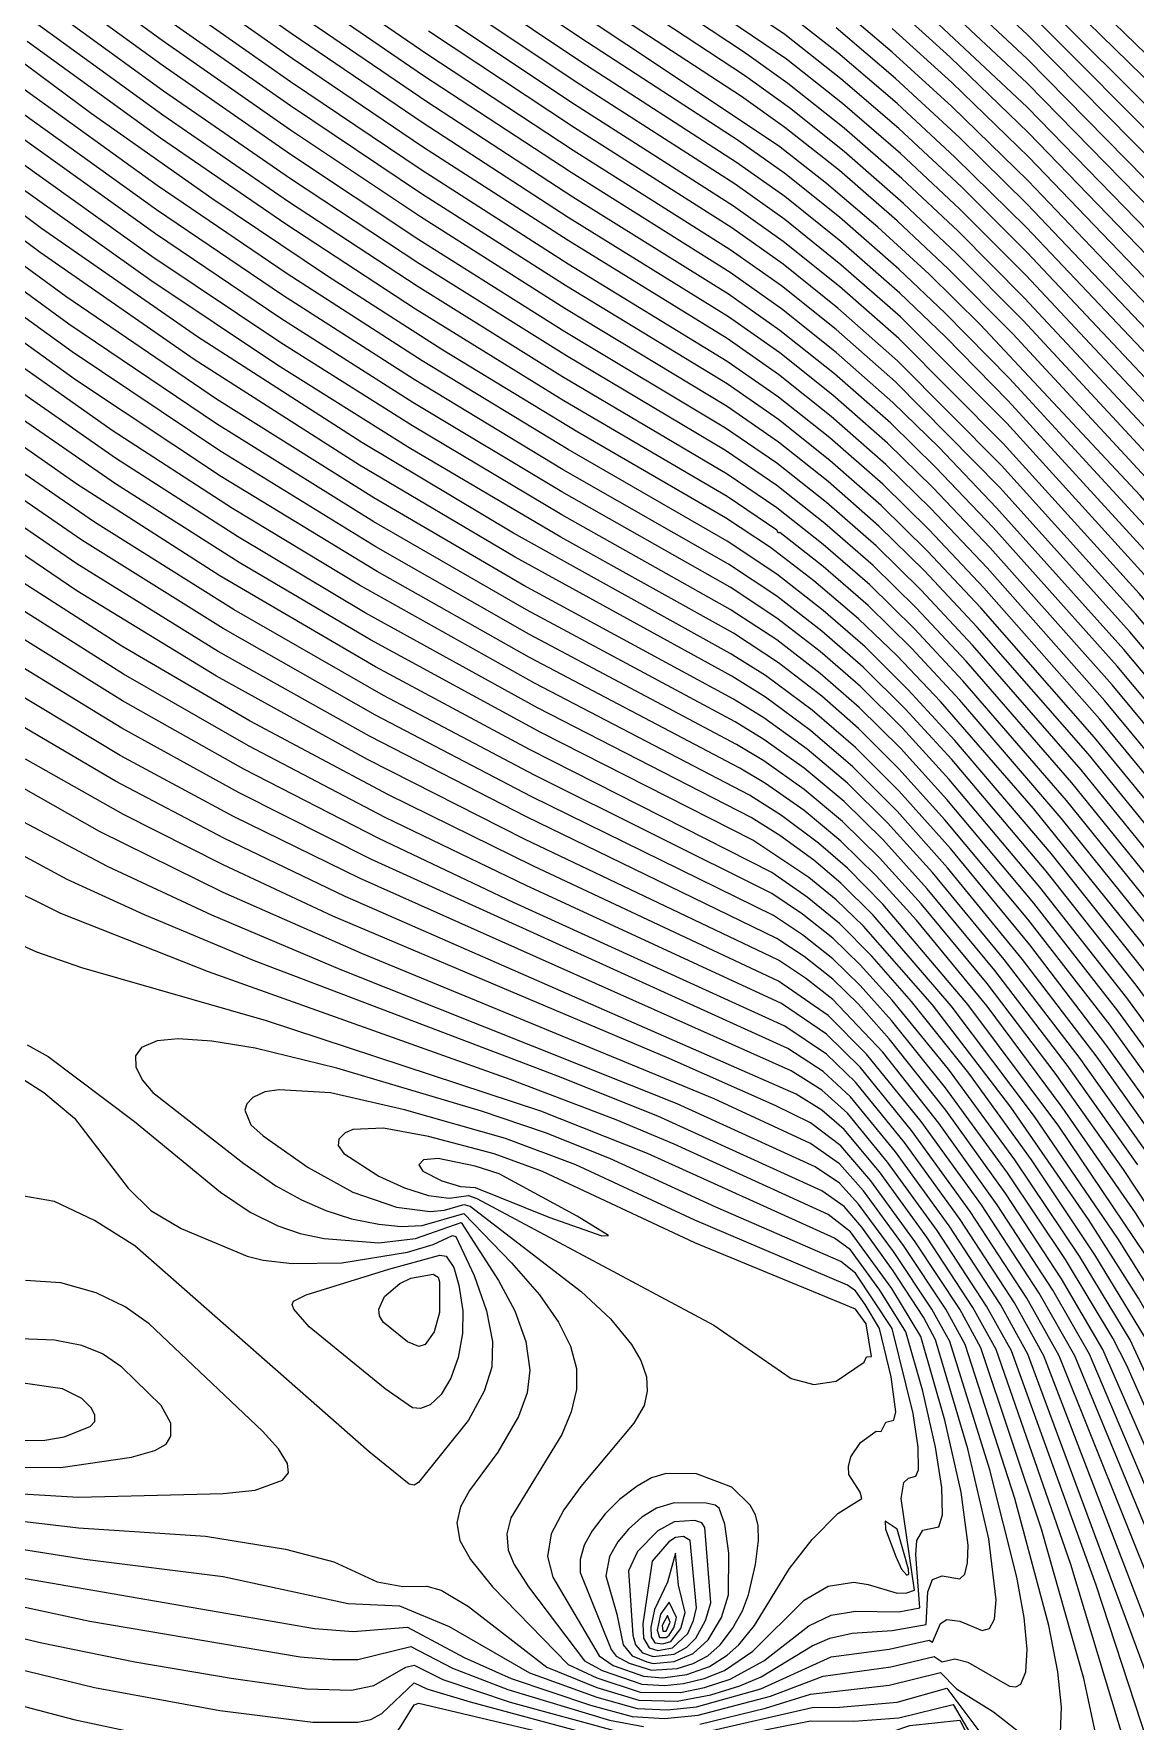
# Model space of a CAD drawing. Header units: inches. Extents: x 2608994 to 2618701, y 1261813 to 1271655.
# Drawn here: x 2616107 to 2616931, y 1265550 to 1266812 of the extents above; entities that cross this region are included whole.
import ezdxf

# ---------------------------------------------------------------- set-up
doc = ezdxf.new("R2010")
doc.units = ezdxf.units.IN
doc.header["$MEASUREMENT"] = 0

msp = doc.modelspace()

# ---------------------------------------------------------------- linework, layer by layer
for points, elevation in [([(2617539.4, 1263542.3), (2617631.2, 1263983.5), (2617741.9, 1264550.3), (2617830.4, 1265079.6), (2617853.2, 1265230.5), (2617858.7, 1265285.9), (2617636, 1265608.5), (2617402.2, 1265955.5), (2617339.8, 1266044.3), (2617274.6, 1266133.1), (2617176.1, 1266260.3), (2617079.2, 1266377.7), (2616959.2, 1266513.9), (2616849.3, 1266631.1), (2616799.6, 1266680.8), (2616755.2, 1266722.4), (2616712, 1266759.9), (2616670, 1266793), (2616438.4, 1266950)], 295), ([(2617539.5, 1263538.7), (2617628.8, 1263968.3), (2617742.4, 1264550.3), (2617832.8, 1265090.1), (2617856.8, 1265248.4), (2617862.8, 1265306.5), (2617668.8, 1265585.9), (2617411.9, 1265965.1), (2617347.5, 1266056.3), (2617281, 1266146.3), (2617180.9, 1266274.7), (2617083.4, 1266392.3), (2616962.4, 1266529.1), (2616850, 1266648.5), (2616800.8, 1266697.4), (2616754, 1266741.1), (2616710.8, 1266778.3), (2616668.8, 1266811.3), (2616491.2, 1266931.5)], 296), ([(2617526.8, 1263421.2), (2617606, 1263812.3), (2617747.7, 1264544.3), (2617814.8, 1264931.5), (2617873.6, 1265283.6), (2617906, 1265494.4), (2617913.2, 1265551.9), (2617913.9, 1265572.7), (2617544.7, 1266087.5), (2617445.8, 1266218.3), (2617345.5, 1266344.3), (2617212.7, 1266501.5), (2617080.4, 1266649.1), (2616939.1, 1266796.7), (2616811.6, 1266920.3)], 309), ([(2617533.3, 1263470.3), (2617610.8, 1263849), (2617746.2, 1264546.7), (2617808.8, 1264909.8), (2617862.8, 1265235.6), (2617891.6, 1265425), (2617897.6, 1265474.1), (2617897.6, 1265492.1), (2617663.6, 1265822.5), (2617659.9, 1265825.9), (2617658.8, 1265829.3), (2617507, 1266044.3), (2617423.6, 1266157.1), (2617338, 1266267.5), (2617222, 1266409.2), (2617100.8, 1266548.7), (2616969, 1266691.1), (2616850, 1266811.4), (2616758.9, 1266896.3)], 305), ([(2617734.9, 1264558.7), (2617776.4, 1264811.9), (2617793.4, 1264931.9), (2617793.2, 1264935.2), (2617595, 1265229.5), (2617468, 1265423.8), (2617343.2, 1265622.8), (2617204.9, 1265852.3), (2617135.6, 1265958.5), (2617060.2, 1266064.7), (2616978.9, 1266171.5), (2616895.5, 1266273.5), (2616812.6, 1266368.3), (2616773.2, 1266410.5), (2616739.2, 1266443.9), (2616701.2, 1266477.2), (2616664, 1266506.7), (2616625.6, 1266533.2), (2616504.4, 1266606.5), (2616396.4, 1266675.1), (2616299.2, 1266739.8), (2616203.2, 1266806.8), (2616100, 1266882.3)], 278), ([(2617541.5, 1263574.7), (2617579.1, 1263759.5), (2617643.2, 1264059.6), (2617739.9, 1264552.7), (2617810, 1264973.6), (2617831.6, 1265114.3), (2617839.4, 1265176.7), (2617838.8, 1265184.1), (2617671.6, 1265426.3), (2617672.6, 1265427.5), (2617541.2, 1265621.6), (2617350.8, 1265912.3), (2617241.3, 1266069.5), (2617149.2, 1266191.9), (2617053.4, 1266310.7), (2616942.6, 1266439.1), (2616836.8, 1266554.2), (2616788.8, 1266603.1), (2616754, 1266636), (2616709.6, 1266674.9), (2616668.8, 1266707.4), (2616634, 1266732.2), (2616516.4, 1266808.6), (2616406, 1266883)], 290), ([(2617528, 1263431.3), (2617607.2, 1263821.5), (2617747.4, 1264545.5), (2617816, 1264942), (2617872.4, 1265280.9), (2617903.6, 1265485.8), (2617909.6, 1265535.7), (2617909.6, 1265553.3), (2617534.3, 1266077.9), (2617440.5, 1266202.7), (2617343.7, 1266325.1), (2617215.9, 1266477.5), (2617086.4, 1266623.1), (2616946.7, 1266770.3), (2616822.9, 1266891.5)], 308), ([(2617736.5, 1264556.3), (2617787.2, 1264863.9), (2617808.8, 1265015.1), (2617808.3, 1265018.3), (2617633.4, 1265276.3), (2617512.8, 1265458.7), (2617392.9, 1265645.9), (2617254.5, 1265869.1), (2617170.4, 1265995.1), (2617093, 1266101.9), (2617004.4, 1266215.9), (2616913.5, 1266325.1), (2616822.4, 1266427.5), (2616779.6, 1266472.7), (2616745.6, 1266505.9), (2616704.8, 1266541.7), (2616665.2, 1266573.3), (2616626.8, 1266600.2), (2616506.8, 1266674.7), (2616398.4, 1266745.1), (2616300.4, 1266811.6), (2616203.2, 1266880.3)], 282), ([(2617541.9, 1263572.3), (2617577.8, 1263748.7), (2617640.8, 1264044.4), (2617740.4, 1264552.7), (2617817.2, 1265014.6), (2617837.6, 1265149.5), (2617843.3, 1265203.1), (2617595.2, 1265566.3), (2617349.8, 1265937.5), (2617294.2, 1266017.9), (2617234.3, 1266100.7), (2617137.9, 1266226.7), (2617039.4, 1266346.7), (2616934.6, 1266466.7), (2616815.2, 1266594.3), (2616776.8, 1266632.2), (2616738.4, 1266667.4), (2616700, 1266700.1), (2616664, 1266728.2), (2616437.2, 1266879.5)], 291), ([(2617540.4, 1263551.9), (2617633.6, 1263998.7), (2617741.6, 1264551.1), (2617829.2, 1265076.7), (2617850.8, 1265221.4), (2617854.6, 1265253.5), (2617854.4, 1265266.4), (2617669.6, 1265533), (2617388.4, 1265951.9), (2617328.7, 1266037.1), (2617266.4, 1266122.3), (2617169.3, 1266248.3), (2617074.7, 1266363.5), (2616956.8, 1266497.9), (2616848.1, 1266614.3), (2616798.4, 1266664.3), (2616756.4, 1266703.7), (2616713.2, 1266741.4), (2616671.2, 1266774.8), (2616638.8, 1266798), (2616527.2, 1266871.7)], 294), ([(2617533.7, 1263476.3), (2617612, 1263858.3), (2617745.7, 1264546.7), (2617805.2, 1264891.9), (2617858, 1265210.5), (2617886.8, 1265398.8), (2617892.9, 1265446.7), (2617894, 1265471.1), (2617498.5, 1266032.3), (2617416.5, 1266143.9), (2617332.3, 1266253.1), (2617217, 1266394.7), (2617098.6, 1266531.5), (2616968.2, 1266673.1), (2616850, 1266793.3), (2616757.8, 1266879.5)], 304), ([(2617734.4, 1264558.7), (2617772.8, 1264793.1), (2617789.7, 1264911.5), (2617789.6, 1264914.2), (2617783.4, 1264923.5), (2617567.6, 1265244.7), (2617457.2, 1265414.5), (2617331.2, 1265616.4), (2617192.3, 1265848.7), (2617126.1, 1265950.7), (2617051.5, 1266056.3), (2616971.4, 1266161.9), (2616890.4, 1266261.5), (2616809.2, 1266354.8), (2616770.8, 1266395.9), (2616737.2, 1266429), (2616700, 1266461.5), (2616662.8, 1266490.8), (2616624.4, 1266517.1), (2616504.4, 1266589.1), (2616395.2, 1266658), (2616299.2, 1266721.7), (2616203.2, 1266788.4), (2616101.2, 1266862.8)], 277), ([(2617736.2, 1264557.5), (2617784.8, 1264852.8), (2617800.4, 1264956.1), (2617804.8, 1264994.3), (2617804, 1264998.3), (2617625.6, 1265261.9), (2617502.1, 1265449.1), (2617381.6, 1265638.3), (2617241.6, 1265865.5), (2617161.9, 1265985.5), (2617084.9, 1266092.3), (2616997.7, 1266205.1), (2616908.1, 1266313.1), (2616820, 1266412.6), (2616778, 1266457.1), (2616744.4, 1266489.9), (2616703.6, 1266525.7), (2616664, 1266557.2), (2616625.6, 1266584), (2616506.8, 1266657.3), (2616398.8, 1266727), (2616300.4, 1266793.5), (2616203.2, 1266861.9)], 281), ([(2617737.8, 1264555.1), (2617795.6, 1264904.3), (2617813.6, 1265022.2), (2617820.1, 1265074.7), (2617819.6, 1265080.7), (2617673.2, 1265295.1), (2617536.4, 1265500.3), (2617428.4, 1265666.8), (2617291.3, 1265883.5), (2617197.6, 1266021.5), (2617114.8, 1266134.3), (2617023, 1266250.7), (2616926.8, 1266364.7), (2616829.6, 1266472.8), (2616751.6, 1266551.7), (2616707.2, 1266590.8), (2616666.4, 1266623.4), (2616628, 1266650.5), (2616510.6, 1266724.7), (2616401.2, 1266796.8), (2616301.7, 1266865.1)], 285), ([(2617511.4, 1263417.5), (2617541.8, 1263580.7), (2617580.4, 1263770.3), (2617645.6, 1264074.8), (2617739.4, 1264552.7), (2617806.4, 1264955.3), (2617826.8, 1265087.7), (2617835.5, 1265156.3), (2617835.2, 1265163.1), (2617614.4, 1265486.3), (2617494.4, 1265667), (2617339, 1265906.3), (2617232.4, 1266059.9), (2617142.6, 1266179.9), (2617047.2, 1266298.7), (2616940, 1266423.5), (2616835.7, 1266537.5), (2616788.8, 1266585.5), (2616754.8, 1266617.9), (2616710.8, 1266656.6), (2616668.8, 1266690.2), (2616632.8, 1266715.8), (2616516.4, 1266791), (2616407.2, 1266864.2)], 289), ([(2617541.5, 1263561.5), (2617636, 1264014), (2617741.2, 1264551.5), (2617824.4, 1265051), (2617846, 1265194.5), (2617850.8, 1265234.1), (2617850.8, 1265245.4), (2617619.2, 1265582), (2617376.3, 1265945.9), (2617319.4, 1266027.5), (2617259.2, 1266110.3), (2617165.4, 1266232.7), (2617070.3, 1266349.1), (2616955, 1266481.1), (2616846.9, 1266597.5), (2616797.2, 1266647.7), (2616757.6, 1266685.1), (2616713.2, 1266724), (2616672.4, 1266756.5), (2616638.8, 1266780.7), (2616514.3, 1266862.7)], 293), ([(2617534.3, 1263483.5), (2617613.2, 1263867.5), (2617745.2, 1264546.7), (2617802.8, 1264881.1), (2617854.4, 1265192.7), (2617883.2, 1265381.3), (2617889.2, 1265428.8), (2617890.1, 1265450.3), (2617488.3, 1266022.7), (2617408.5, 1266131.9), (2617326.6, 1266238.7), (2617212.9, 1266379.1), (2617098.3, 1266512.3), (2616967.6, 1266655), (2616850, 1266775.1), (2616757.6, 1266861.8)], 303), ([(2617733.9, 1264558.7), (2617770.4, 1264781.8), (2617786, 1264892.3), (2617572.4, 1265211.3), (2617452.4, 1265395.8), (2617322.8, 1265604.2), (2617179.1, 1265846.3), (2617115.4, 1265944.7), (2617041.2, 1266050.3), (2616963.2, 1266153.5), (2616883.3, 1266251.9), (2616804.4, 1266342.8), (2616767.2, 1266382.6), (2616734.8, 1266414.4), (2616698.8, 1266445.8), (2616662.8, 1266474.1), (2616624.4, 1266500.3), (2616505.5, 1266571.1), (2616395.2, 1266640.2), (2616299.2, 1266703.5), (2616204.4, 1266769.1), (2616102.4, 1266843.4)], 276), ([(2617735.7, 1264557.5), (2617782.4, 1264841.8), (2617800.9, 1264972.7), (2617800.4, 1264977.3), (2617612.2, 1265255.9), (2617486.1, 1265447.9), (2617367.2, 1265635.6), (2617229.6, 1265860.7), (2617154.4, 1265974.7), (2617077.8, 1266081.5), (2616992, 1266193.1), (2616904, 1266299.8), (2616817.6, 1266397.7), (2616776.8, 1266441.1), (2616742.1, 1266475.1), (2616702.4, 1266509.8), (2616664, 1266540.3), (2616625.6, 1266567), (2616506.8, 1266639.8), (2616397, 1266710.3), (2616299.2, 1266776.1), (2616203.2, 1266843.6)], 280), ([(2617737.3, 1264555.1), (2617793.2, 1264893.4), (2617816.3, 1265054.3), (2617816, 1265059.7), (2617674.4, 1265267.5), (2617526.8, 1265489.1), (2617415.5, 1265661.5), (2617279.7, 1265877.5), (2617189, 1266011.9), (2617108.4, 1266122.3), (2617017.1, 1266238.7), (2616922.3, 1266351.5), (2616827.2, 1266457.6), (2616784, 1266502.9), (2616749.7, 1266536.3), (2616707.2, 1266573.7), (2616666.4, 1266606.3), (2616628, 1266633.4), (2616509.2, 1266708.1), (2616398.8, 1266780.6), (2616299.2, 1266848.7)], 284), ([(2617739.1, 1264553.9), (2617804, 1264944.5), (2617823.2, 1265069.3), (2617831.7, 1265135.9), (2617831.6, 1265142), (2617674.4, 1265371.6), (2617672.3, 1265372.3), (2617673.6, 1265373.5), (2617518.4, 1265604.9), (2617327.9, 1265899.1), (2617223.6, 1266050.3), (2617136.1, 1266167.9), (2617042.1, 1266285.5), (2616937.6, 1266407.7), (2616834.7, 1266520.7), (2616755.2, 1266600.2), (2616710.8, 1266639.3), (2616668.8, 1266673), (2616631.6, 1266699.5), (2616512.8, 1266775.8), (2616404.8, 1266848)], 288), ([(2617535.4, 1263493.1), (2617615.6, 1263882.8), (2617744.9, 1264547.9), (2617801.6, 1264877.4), (2617852, 1265182.5), (2617879.6, 1265363.7), (2617885.6, 1265412), (2617886, 1265429.9), (2617479.1, 1266011.9), (2617402, 1266117.9), (2617320.9, 1266224.3), (2617208.8, 1266363.5), (2617096.9, 1266494.3), (2616967.8, 1266635.9), (2616850, 1266757), (2616756.4, 1266845.1)], 302), ([(2617531.6, 1263453.7), (2617608.4, 1263830.7), (2617746.9, 1264545.5), (2617811.2, 1264917.1), (2617867.6, 1265255.9), (2617898.8, 1265459.8), (2617904.8, 1265507.2), (2617906, 1265532.3), (2617527.5, 1266063.5), (2617438.8, 1266182.3), (2617347.6, 1266298.7), (2617228, 1266443), (2617100.7, 1266587.9), (2616965.9, 1266731.9), (2616846.4, 1266851.1)], 307), ([(2617512.9, 1263434.3), (2617543.6, 1263598.7), (2617585, 1263801.5), (2617650.4, 1264105.1), (2617738.6, 1264553.9), (2617801.6, 1264933.7), (2617820.8, 1265059.2), (2617828, 1265117.6), (2617826.8, 1265122.7), (2617672.5, 1265348.3), (2617540, 1265546.4), (2617304.3, 1265911.1), (2617213.2, 1266043.1), (2617127.7, 1266158.3), (2617034, 1266275.9), (2616933.8, 1266393.5), (2616832, 1266505.7), (2616754, 1266584), (2616709.6, 1266623.1), (2616667.6, 1266656.7), (2616630.4, 1266683.1), (2616511.6, 1266759.1), (2616401.2, 1266832.6)], 287), ([(2617540.4, 1263560.3), (2617575.4, 1263733.1), (2617638.4, 1264029.2), (2617740.7, 1264551.5), (2617814.8, 1264995.1), (2617837.6, 1265142.4), (2617847.2, 1265217.5), (2617847, 1265224.7), (2617609.6, 1265570.6), (2617377.2, 1265920.7), (2617317.8, 1266007.1), (2617257.3, 1266091.1), (2617161.6, 1266217.1), (2617064, 1266337.1), (2616948, 1266470.3), (2616839.2, 1266587.5), (2616791.2, 1266635.9), (2616752.8, 1266672), (2616709.6, 1266709.6), (2616668.8, 1266741.9), (2616636.4, 1266765.1), (2616526, 1266837.3)], 292), ([(2617537.6, 1263516.5), (2617621.6, 1263922.5), (2617743.7, 1264549.1), (2617796.8, 1264859.1), (2617843.6, 1265144), (2617868.8, 1265310.7), (2617873.6, 1265349.5), (2617874.1, 1265368.7), (2617664.8, 1265668.6), (2617446.5, 1265986.7), (2617374.4, 1266087.3), (2617300.4, 1266185.9), (2617194.8, 1266319.1), (2617090.6, 1266442.7), (2616971.2, 1266575.9), (2616850.8, 1266701.9), (2616793.6, 1266757.6), (2616749.2, 1266798.3), (2616704.8, 1266835.8)], 299), ([(2617535.6, 1263497.9), (2617618, 1263898), (2617744.5, 1264547.9), (2617800.4, 1264873.7), (2617849.6, 1265172.2), (2617876, 1265346.1), (2617882, 1265395.3), (2617882, 1265409.9), (2617707.7, 1265657.9), (2617467.3, 1266004.7), (2617392.6, 1266107.9), (2617314.3, 1266211.1), (2617204.8, 1266347.9), (2617096, 1266475.7), (2616969.3, 1266615.5), (2616851, 1266737.9), (2616792.4, 1266794.4), (2616748, 1266834.7)], 301), ([(2617532.8, 1263463.7), (2617609.6, 1263839.9), (2617746.4, 1264545.5), (2617808.8, 1264906.4), (2617864, 1265238.3), (2617894, 1265433.7), (2617901.2, 1265490.6), (2617902, 1265511.5), (2617518.9, 1266051.5), (2617432, 1266168.6), (2617343.8, 1266281.9), (2617225.2, 1266425.9), (2617101.5, 1266567.5), (2616966.4, 1266712.6), (2616847.6, 1266831.8)], 306), ([(2617733.6, 1264559.9), (2617769.2, 1264778.3), (2617781.9, 1264870.7), (2617781.2, 1264873.9), (2617760.8, 1264904.8), (2617552, 1265215.9), (2617437.6, 1265392.7), (2617309.3, 1265600.3), (2617166.6, 1265842.7), (2617104.8, 1265938.7), (2617032.7, 1266041.9), (2616955.9, 1266143.9), (2616879.4, 1266238.7), (2616802, 1266328.2), (2616765.8, 1266367.1), (2616732.4, 1266399.9), (2616697.6, 1266430.2), (2616662.8, 1266457.4), (2616625.6, 1266482.8), (2616502.6, 1266555.5), (2616394, 1266623.2), (2616297.7, 1266686.3), (2616203.7, 1266751.1), (2616102.4, 1266824.7)], 275), ([(2617735.2, 1264557.5), (2617778.8, 1264823), (2617797.1, 1264952.3), (2617796.8, 1264956.3), (2617604.4, 1265241.5), (2617476.4, 1265436.8), (2617355.2, 1265629.2), (2617217.6, 1265855.9), (2617145.2, 1265966.3), (2617069, 1266073.1), (2616985.4, 1266182.3), (2616900.4, 1266285.8), (2616815.3, 1266382.7), (2616775.6, 1266425.2), (2616740.8, 1266459.3), (2616702.4, 1266493), (2616664, 1266523.5), (2616625.6, 1266550.1), (2616505.6, 1266623.2), (2616397.3, 1266692.3), (2616299.2, 1266758), (2616203.2, 1266825.2)], 279), ([(2617737, 1264556.3), (2617790.8, 1264882.5), (2617812.5, 1265035.1), (2617812.3, 1265038.7), (2617675.3, 1265240.3), (2617673.3, 1265241.5), (2617522, 1265470.5), (2617406.8, 1265649.6), (2617267.5, 1265872.7), (2617178.8, 1266004.7), (2617100.2, 1266112.7), (2617010.2, 1266227.9), (2616917.2, 1266339.1), (2616824.7, 1266442.7), (2616781.6, 1266488), (2616748, 1266520.7), (2616706, 1266557.7), (2616665.2, 1266590.2), (2616626.8, 1266617.2), (2616510.3, 1266689.9), (2616401.2, 1266761.1), (2616302.8, 1266828.1)], 283), ([(2617538.5, 1263529.1), (2617626.4, 1263953), (2617742.8, 1264549.6), (2617836.4, 1265108.1), (2617861.6, 1265275.1), (2617866.4, 1265315.4), (2617866.4, 1265327.7), (2617666.7, 1265614.7), (2617423.4, 1265972.3), (2617356.9, 1266065.9), (2617287.4, 1266159.5), (2617185.9, 1266289.1), (2617086.4, 1266408.4), (2616962.8, 1266547.5), (2616849.4, 1266667.1), (2616796, 1266719.8), (2616752.8, 1266759.8), (2616708.4, 1266797.8), (2616667.6, 1266829.6)], 297), ([(2617732.6, 1264559.9), (2617765.6, 1264763.6), (2617774, 1264822.6), (2617774, 1264831.9), (2617548.4, 1265168.9), (2617422.4, 1265363.9), (2617289.2, 1265581.3), (2617140.4, 1265837.9), (2617079.9, 1265932.7), (2617009.8, 1266033.5), (2616935.2, 1266133.1), (2616854.8, 1266232.6), (2616785.2, 1266312.6), (2616752.8, 1266346.8), (2616724, 1266374.5), (2616690.4, 1266403), (2616658, 1266427.8), (2616624.4, 1266450.1), (2616514, 1266514.1), (2616413.2, 1266575.5), (2616326.8, 1266630.8), (2616240.4, 1266688.7), (2616150.2, 1266752.3), (2616061.6, 1266818.1)], 273), ([(2616950.6, 1266131.9), (2616875.5, 1266225.5), (2616799.6, 1266313.7), (2616763.6, 1266352.5), (2616731.2, 1266384.4), (2616697.6, 1266413.6), (2616665.2, 1266439.1), (2616664, 1266438.5), (2616662.8, 1266440.8), (2616625.6, 1266466.1), (2616503.7, 1266537.5), (2616392.8, 1266606.1), (2616295.7, 1266669.5), (2616202, 1266733.9), (2616102.4, 1266806.1)], 274), ([(2617512.2, 1263434.3), (2617543.9, 1263604.7), (2617586.3, 1263812.3), (2617652.8, 1264120.3), (2617738.3, 1264555.1), (2617799.2, 1264922.8), (2617817.2, 1265040.7), (2617824, 1265096.3), (2617823.2, 1265101.7), (2617673.2, 1265321.4), (2617553.2, 1265500.6), (2617442.8, 1265669.9), (2617302.9, 1265889.5), (2617205.4, 1266032.3), (2617122.1, 1266145.1), (2617029, 1266262.7), (2616931.3, 1266377.9), (2616830.8, 1266489.2), (2616753.1, 1266567.5), (2616708.4, 1266606.9), (2616667.6, 1266639.6), (2616629.2, 1266666.8), (2616511.7, 1266741.5), (2616402.4, 1266813.9)], 286), ([(2617537.6, 1263520.6), (2617624, 1263937.8), (2617743.2, 1264549.1), (2617795.6, 1264855.4), (2617841.2, 1265133.6), (2617865.2, 1265292.9), (2617870, 1265332.7), (2617870, 1265348.7), (2617667.2, 1265639.4), (2617434.9, 1265979.5), (2617366.4, 1266075.5), (2617293.9, 1266172.7), (2617190.8, 1266303.5), (2617089.2, 1266424.7), (2616964, 1266564.9), (2616850, 1266684.6), (2616799.6, 1266734.1), (2616751.6, 1266778.5), (2616707.2, 1266816.3)], 298), ([(2617536.4, 1263506.2), (2617619.2, 1263907.3), (2617744, 1264548.1), (2617844.8, 1265146.8), (2617871.2, 1265319.7), (2617877.2, 1265366.5), (2617878.4, 1265388.9), (2617694.9, 1265650.7), (2617456.5, 1265996.3), (2617383.8, 1266097.1), (2617307.8, 1266197.9), (2617199.8, 1266333.5), (2617093.6, 1266458.9), (2616967.5, 1266598.7), (2616851.2, 1266719.6), (2616793.6, 1266775.4), (2616749.2, 1266816)], 300), ([(2617732, 1264559.9), (2617758.4, 1264721.2), (2617770.6, 1264807.1), (2617770.4, 1264810.9), (2617738.4, 1264859.9), (2617516, 1265191.9), (2617402.7, 1265368.7), (2617273.6, 1265581.2), (2617127.3, 1265835.5), (2617072.7, 1265921.9), (2617005.8, 1266019.1), (2616937.4, 1266111.5), (2616867.9, 1266199.1), (2616796, 1266283.6), (2616761.1, 1266321.5), (2616728.8, 1266353.5), (2616697.6, 1266380.7), (2616662.8, 1266407.8), (2616625.6, 1266432.7), (2616506.8, 1266501.1), (2616397.6, 1266567.5), (2616296.8, 1266632.4), (2616199.6, 1266698.5), (2616100.1, 1266770.3)], 272), ([(2617740.4, 1264612.3), (2617766.9, 1264787.9), (2617723.6, 1264856.2), (2617516.6, 1265164.7), (2617395.7, 1265353.1), (2617262.9, 1265572.7), (2617113.7, 1265834.3), (2617061.7, 1265917.1), (2616996.8, 1266011.9), (2616931.4, 1266100.7), (2616864.2, 1266185.9), (2616793.6, 1266269.3), (2616758.8, 1266307.2), (2616727.4, 1266338.3), (2616696.4, 1266365.3), (2616662.8, 1266391.4), (2616626.8, 1266415.4), (2616503.2, 1266486), (2616391.6, 1266553.5), (2616293.2, 1266616.5), (2616199.1, 1266680.3), (2616100, 1266751.6)], 271), ([(2617735.6, 1264586.3), (2617763.3, 1264767.5), (2617714, 1264844.8), (2617507.1, 1265152.7), (2617385.8, 1265342.3), (2617271.2, 1265531.7), (2617192, 1265669), (2617103.7, 1265827.1), (2617050, 1265913.5), (2616987.8, 1266004.7), (2616924.5, 1266091.1), (2616859.5, 1266173.9), (2616791.8, 1266254.3), (2616756.7, 1266292.7), (2616725.3, 1266323.9), (2616695.2, 1266350), (2616662.8, 1266375), (2616628, 1266398.1), (2616502, 1266469.5), (2616390.6, 1266536.3), (2616292, 1266599.1), (2616198.4, 1266662.3), (2616098.8, 1266733.6)], 270), ([(2616964.8, 1265978.3), (2616908.9, 1266056.3), (2616851.9, 1266130.7), (2616792.6, 1266202.7), (2616754, 1266245.9), (2616721.6, 1266278.4), (2616689.2, 1266306.2), (2616654.4, 1266332.1), (2616628, 1266348.7), (2616466, 1266438.6), (2616352.5, 1266506.3), (2616229.6, 1266585.3), (2616113.2, 1266666.4), (2616029.2, 1266729.2)], 267), ([(2616956.3, 1265971.1), (2616902.4, 1266046.7), (2616846.6, 1266119.9), (2616790.5, 1266188.3), (2616752.8, 1266230.7), (2616719.8, 1266263.9), (2616688, 1266291.1), (2616654.4, 1266315.9), (2616629.2, 1266331.6), (2616467.2, 1266420.6), (2616350.8, 1266489.4), (2616227.2, 1266568.3), (2616112, 1266648.3), (2616028, 1266711)], 266), ([(2617731.2, 1264563.5), (2617759.6, 1264747.1), (2617705.6, 1264831.7), (2617498, 1265140.2), (2617375, 1265332.7), (2617255.9, 1265530.7), (2617175.2, 1265671.9), (2617090.3, 1265825.9), (2617039.1, 1265908.7), (2616979.8, 1265996.3), (2616917.7, 1266081.5), (2616855, 1266161.9), (2616790, 1266239.5), (2616755.2, 1266277.7), (2616724.5, 1266308.3), (2616695.2, 1266333.7), (2616662.8, 1266358.7), (2616628, 1266381.6), (2616502, 1266452.3), (2616390.4, 1266518.7), (2616292, 1266580.9), (2616195.7, 1266645.5), (2616096.4, 1266716.5)], 269), ([(2617730.8, 1264564.1), (2617755.7, 1264726.7), (2617699.6, 1264815.2), (2617487.4, 1265129.9), (2617362.7, 1265325.5), (2617240, 1265530.9), (2617162, 1265668.5), (2617077, 1265824.7), (2617027.6, 1265905.1), (2616971, 1265989.1), (2616912, 1266070.7), (2616850.5, 1266149.9), (2616788.5, 1266224.3), (2616754, 1266262.4), (2616724, 1266292.4), (2616696.4, 1266316.6), (2616664, 1266341.6), (2616630.4, 1266363.7), (2616501.3, 1266435.5), (2616388, 1266502.4), (2616289.6, 1266564.2), (2616194.8, 1266627.5), (2616095.4, 1266698.3)], 268), ([(2616942.8, 1265971.1), (2616888.9, 1266046.7), (2616832.9, 1266119.9), (2616779.2, 1266184.8), (2616745.6, 1266222), (2616715.6, 1266251.7), (2616685.6, 1266277), (2616653.2, 1266300.5), (2616630.4, 1266314.5), (2616473.8, 1266399.5), (2616361.6, 1266464.9), (2616244, 1266538.7), (2616131.2, 1266615.5), (2616050.8, 1266674.4)], 265), ([(2616932.8, 1265966.3), (2616879.9, 1266040.7), (2616825.9, 1266111.5), (2616775.3, 1266172.7), (2616742, 1266209.5), (2616713.2, 1266237.9), (2616683.2, 1266262.8), (2616653.2, 1266284.4), (2616631.6, 1266297.5), (2616475.6, 1266381.3), (2616361.6, 1266447), (2616244, 1266520.2), (2616133.6, 1266594.8), (2616053.2, 1266653.3)], 264), ([(2616969.6, 1265890.7), (2616922.1, 1265962.7), (2616871, 1266034.7), (2616820, 1266101.9), (2616770.8, 1266161.4), (2616739.6, 1266195.8), (2616712, 1266223.1), (2616683.2, 1266246.9), (2616653.2, 1266268.3), (2616632.8, 1266280.5), (2616478, 1266362.7), (2616363, 1266428.3), (2616246.4, 1266500.1), (2616136, 1266574.1), (2616055.4, 1266632.3)], 263), ([(2617703.5, 1264663.1), (2617654.9, 1264736.3), (2617459.2, 1265012.3), (2617395.5, 1265107.1), (2617334.8, 1265201.1), (2617256.5, 1265330.3), (2617177.6, 1265470.2), (2617094.8, 1265627.2), (2617000.4, 1265816.3), (2616978, 1265855.9), (2616930.9, 1265930.3), (2616876.2, 1266009.5), (2616820, 1266084.9), (2616767.2, 1266149.1), (2616737.2, 1266182.3), (2616710.8, 1266208.3), (2616683.2, 1266231.1), (2616654.4, 1266251.5), (2616635.2, 1266262.9), (2616478, 1266345.5), (2616364, 1266409.9), (2616247.6, 1266480.8), (2616138.4, 1266553.3), (2616056.8, 1266611.9)], 262), ([(2617682.8, 1264674.7), (2617638.4, 1264737.8), (2617502.8, 1264923.5), (2617432.6, 1265023.1), (2617360, 1265131.3), (2617291, 1265241.5), (2617228, 1265349.2), (2617165, 1265463.5), (2617082.8, 1265621.9), (2616986.2, 1265818.7), (2616938.4, 1265899.1), (2616873.6, 1265995.1), (2616805.6, 1266086.2), (2616742, 1266161.1), (2616715.6, 1266188), (2616694, 1266206.8), (2616666.4, 1266227.5), (2616642.4, 1266242.7), (2616481.7, 1266326.3), (2616350.8, 1266399.6), (2616256, 1266456.9), (2616166, 1266515.4), (2616066.4, 1266585.4)], 261), ([(2617702, 1264626.7), (2617667.2, 1264678.2), (2617483, 1264923.5), (2617421.5, 1265008.7), (2617359.4, 1265101.1), (2617296.8, 1265200.7), (2617231.2, 1265312.3), (2617165.6, 1265431.6), (2617076.8, 1265604.4), (2616972.7, 1265819.9), (2616951, 1265858.3), (2616917.9, 1265911.1), (2616855.6, 1266002.3), (2616793.1, 1266085.1), (2616734.8, 1266152.9), (2616710.8, 1266176.8), (2616690.4, 1266194), (2616665.2, 1266212.5), (2616643.6, 1266225.9), (2616484, 1266307.9), (2616355, 1266379.1), (2616259.6, 1266436.1), (2616168.4, 1266494.6), (2616070, 1266563.2)], 260), ([(2617663.6, 1264666.2), (2617600, 1264747.3), (2617509.4, 1264858.7), (2617444.4, 1264945.1), (2617372.9, 1265048.3), (2617301.9, 1265159.9), (2617234.7, 1265273.9), (2617166.8, 1265397.8), (2617070.8, 1265586.6), (2616959.4, 1265821.1), (2616933.3, 1265866.7), (2616895.9, 1265925.5), (2616837.7, 1266009.5), (2616779.2, 1266085.8), (2616727.6, 1266144.7), (2616707.2, 1266164.5), (2616686.8, 1266181.2), (2616644.8, 1266209.1), (2616486.4, 1266289.5), (2616359.1, 1266358.7), (2616260.8, 1266416.6), (2616168.4, 1266475.4), (2616068.8, 1266544.3)], 259), ([(2617654, 1264663.1), (2617601.4, 1264719.5), (2617553.9, 1264773.5), (2617486.5, 1264856.3), (2617407.2, 1264964.3), (2617328.8, 1265082.9), (2617239.6, 1265231.9), (2617150, 1265397.4), (2617063.6, 1265570.7), (2616949.8, 1265815.1), (2616937.8, 1265837.9), (2616900.7, 1265899.1), (2616853.3, 1265969.9), (2616806.3, 1266034.7), (2616763.6, 1266088.4), (2616733.9, 1266122.3), (2616709.6, 1266146.8), (2616685.6, 1266166.5), (2616659.2, 1266184.8), (2616478, 1266276.7), (2616362.8, 1266338.6), (2616246.4, 1266406.6), (2616139.6, 1266475.2), (2616059.2, 1266531.3)], 258), ([(2617046.8, 1265574.8), (2616926.9, 1265835.5), (2616889.2, 1265897.9), (2616840.9, 1265969.9), (2616791.2, 1266037.7), (2616749.2, 1266089.3), (2616725.2, 1266115.9), (2616704.8, 1266135.7), (2616682, 1266153.7), (2616659.2, 1266169.1), (2616481.6, 1266257.7), (2616368.8, 1266317.2), (2616257.2, 1266381.2), (2616152.8, 1266446.7), (2616070, 1266503.5)], 257), ([(2617003, 1265638.7), (2616924.6, 1265816.3), (2616914.1, 1265836.7), (2616878.6, 1265895.5), (2616835.3, 1265960.3), (2616789, 1266023.9), (2616748.5, 1266074.3), (2616725.2, 1266100.4), (2616704.8, 1266120.3), (2616682, 1266138.3), (2616660.4, 1266152.6), (2616479.2, 1266241.7), (2616362.8, 1266302.4), (2616248.8, 1266367.2), (2616143.2, 1266433.3), (2616058, 1266491.8)], 256), ([(2617019.2, 1265570.5), (2616906.7, 1265828.3), (2616875.8, 1265881.1), (2616834, 1265944.7), (2616789.1, 1266007.1), (2616746.8, 1266060.6), (2616724, 1266086.3), (2616704.8, 1266105.1), (2616683.2, 1266122.1), (2616662.8, 1266135.5), (2616475.6, 1266226.4), (2616358.2, 1266286.7), (2616245.2, 1266350.2), (2616139.6, 1266415.7), (2616053.2, 1266474.7)], 255), ([(2616995.7, 1265590.7), (2616896.7, 1265824.7), (2616869.2, 1265872.7), (2616827.7, 1265936.3), (2616783.9, 1265997.5), (2616742, 1266050.6), (2616704.8, 1266090), (2616684.4, 1266105.9), (2616664, 1266119.2), (2616474.1, 1266209.9), (2616356.8, 1266269.3), (2616244, 1266331.6), (2616139.6, 1266395.5), (2616052, 1266454.7)], 254), ([(2617013.2, 1265514.5), (2616885.6, 1265823.5), (2616859.1, 1265870.3), (2616815.8, 1265936.3), (2616770.7, 1265998.7), (2616730, 1266049.1), (2616701.2, 1266078), (2616664, 1266103.6), (2616481, 1266189.5), (2616372.4, 1266243), (2616269.2, 1266298), (2616173.2, 1266354.1), (2616091.6, 1266406.5)], 253), ([(2617067.4, 1265341.1), (2616874, 1265823.5), (2616849.7, 1265866.7), (2616807.3, 1265931.5), (2616763.6, 1265991.9), (2616725.2, 1266039.3), (2616700, 1266064), (2616666.4, 1266086.8), (2616475.4, 1266175.1), (2616370, 1266226.1), (2616267.8, 1266279.5), (2616174.4, 1266333.1), (2616092.8, 1266384.7)], 252), ([(2616989.3, 1265493.5), (2616862.5, 1265823.5), (2616840.6, 1265863.1), (2616799.8, 1265925.5), (2616758.2, 1265983.1), (2616721.6, 1266028.2), (2616700, 1266049), (2616668.8, 1266070), (2616466, 1266162.4), (2616365.2, 1266210.3), (2616264.4, 1266262), (2616173.6, 1266313.1), (2616091.6, 1266364.2)], 251), ([(2616940.1, 1265583.5), (2616850.6, 1265824.7), (2616830.1, 1265861.9), (2616791.6, 1265920.7), (2616751.6, 1265976), (2616718, 1266017.2), (2616697.6, 1266036), (2616671.2, 1266053.2), (2616359.2, 1266194.9), (2616260.8, 1266244.3), (2616173.2, 1266292.7), (2616090.4, 1266343.4)], 250), ([(2616954.6, 1265489.9), (2616901.6, 1265651.9), (2616838.3, 1265827.1), (2616819.7, 1265860.7), (2616782.7, 1265917.1), (2616745.6, 1265968.4), (2616715.6, 1266004.9), (2616696.4, 1266022.1), (2616673.6, 1266036.5), (2616350.8, 1266180.5), (2616256.7, 1266226.7), (2616172, 1266272.4), (2616090.4, 1266321.4)], 249), ([(2616934.4, 1265486.3), (2616923.5, 1265531.9), (2616882.6, 1265667.5), (2616826.8, 1265828.3), (2616809.5, 1265859.5), (2616774.9, 1265912.3), (2616739.6, 1265961), (2616713.2, 1265992.7), (2616696.4, 1266007.1), (2616677.2, 1266019.1), (2616340, 1266167), (2616250, 1266210.2), (2616168.4, 1266253.1), (2616089.2, 1266299.7)], 248), ([(2616901.2, 1265541.5), (2616892.3, 1265582.3), (2616860.8, 1265693.9), (2616815.3, 1265829.5), (2616799.6, 1265858.3), (2616766.4, 1265908.7), (2616733.2, 1265954.3), (2616710.8, 1265980.5), (2616688, 1265997.8), (2616661.5, 1266010.7), (2616582.4, 1266045.8), (2616331, 1266152.3), (2616248.8, 1266190.5), (2616174.4, 1266228.2), (2616101.2, 1266269.5)], 247), ([(2616875, 1265541.5), (2616875.8, 1265560.7), (2616872.9, 1265587.1), (2616866.1, 1265621.9), (2616840.9, 1265716.7), (2616803.6, 1265831.9), (2616789.1, 1265858.3), (2616757.6, 1265905.9), (2616727.6, 1265946.8), (2616709.6, 1265967.1), (2616688, 1265982.3), (2616616, 1266015.6), (2616353.2, 1266124.1), (2616248.8, 1266170), (2616156.4, 1266215.5), (2616076, 1266261)], 246), ([(2615981.2, 1265677.7), (2616317.2, 1265619.5), (2616346, 1265617.4), (2616386.8, 1265620.7), (2616429.2, 1265597.9), (2616464.3, 1265582.3), (2616523.6, 1265562.4), (2616554.8, 1265553.9), (2616578.8, 1265552.3), (2616604, 1265554.7), (2616658, 1265568.9), (2616697.6, 1265584), (2616748, 1265591), (2616780.4, 1265598.7), (2616786.4, 1265594.8), (2616796, 1265597), (2616805.6, 1265594.5), (2616836.8, 1265576.4), (2616841.6, 1265576), (2616845.2, 1265578.1), (2616849.1, 1265587.1), (2616850, 1265603.9), (2616847.7, 1265627.9), (2616842.3, 1265657.9), (2616822.1, 1265738.3), (2616792.2, 1265834.3), (2616778.8, 1265858.3), (2616750.1, 1265901.5), (2616724, 1265937), (2616709.6, 1265952.6), (2616691.6, 1265964.9), (2616588.4, 1266012), (2616336.4, 1266112.4), (2616240.4, 1266153), (2616162.4, 1266189.4), (2616095.2, 1266225)], 245), ([(2616063.3, 1265684.3), (2616145.6, 1265671.4), (2616248.8, 1265658.5), (2616342.4, 1265638.2), (2616380.8, 1265636.6), (2616418, 1265621), (2616478, 1265586.4), (2616528.4, 1265568.2), (2616558.4, 1265559.9), (2616581.2, 1265558.7), (2616602.8, 1265561), (2616650.8, 1265574.5), (2616703.6, 1265598.5), (2616746.8, 1265604.2), (2616776.8, 1265610.9), (2616779.2, 1265609.4), (2616785.2, 1265623.3), (2616790, 1265626.3), (2616799.6, 1265625.2), (2616816.4, 1265618), (2616821.8, 1265619.5), (2616825.5, 1265626.7), (2616826.8, 1265641.1), (2616821.4, 1265686.7), (2616805.7, 1265753.9), (2616781.4, 1265835.5), (2616772.5, 1265852.3), (2616749.8, 1265887.1), (2616726.4, 1265919.7), (2616713.2, 1265935.2), (2616696.4, 1265946.9), (2616574, 1266002.6), (2616498.4, 1266032.9), (2616271.6, 1266119), (2616190, 1266153.1), (2616132.4, 1266179.7), (2616067.6, 1266214.4)], 244), ([(2616559.6, 1265566.1), (2616588.4, 1265565.3), (2616613.6, 1265570.1), (2616635.2, 1265576.8), (2616651.1, 1265583.5), (2616689.2, 1265606.6), (2616702.4, 1265612.4), (2616719.2, 1265616.1), (2616749.2, 1265618), (2616774.4, 1265622.5), (2616775.8, 1265647.1), (2616779.2, 1265656.2), (2616786.4, 1265659.1), (2616799.6, 1265656.7), (2616803.4, 1265660.3), (2616805.5, 1265668.7), (2616805.8, 1265681.9), (2616800.7, 1265721.5), (2616788.4, 1265775.5), (2616770.4, 1265837.9), (2616748.8, 1265873.9), (2616718, 1265916.3), (2616701.2, 1265929.1), (2616586, 1265981.8), (2616542.8, 1266000), (2616463.6, 1266030.2), (2616238, 1266110.7), (2616127.6, 1266154.2), (2616080.8, 1266177.3)], 243), ([(2616560.8, 1265572.1), (2616590.8, 1265571.8), (2616608.8, 1265575.5), (2616628, 1265581.8), (2616653.1, 1265595.5), (2616686.8, 1265621.7), (2616703.6, 1265629.5), (2616721.6, 1265632.6), (2616754, 1265632.1), (2616769.8, 1265635.1), (2616766.9, 1265674.7), (2616767.6, 1265685.5), (2616772, 1265693.1), (2616784, 1265695.6), (2616786.7, 1265704.7), (2616786.1, 1265725.1), (2616781.5, 1265755.1), (2616771.9, 1265797.1), (2616759.4, 1265841.5), (2616739.9, 1265872.7), (2616718, 1265902.7), (2616706, 1265911.4), (2616566.2, 1265974.7), (2616486.4, 1266006.5), (2616281.2, 1266074), (2616143.2, 1266113.7), (2616109.6, 1266125.3), (2616080.8, 1266138.2)], 242), ([(2616102.4, 1266056), (2616118, 1266047.4), (2616182.5, 1265998.7), (2616247, 1265945.9), (2616269.2, 1265931), (2616289.8, 1265920.7), (2616306.4, 1265915), (2616324.4, 1265911.1), (2616365.2, 1265908), (2616392.8, 1265911.1), (2616426.8, 1265923.1), (2616454.7, 1265879.9), (2616466.9, 1265857.1), (2616475.2, 1265834.3), (2616478.2, 1265812.7), (2616476.1, 1265795.9), (2616469.6, 1265778.2), (2616454.3, 1265751.5), (2616433.2, 1265722.7), (2616426.4, 1265710.7), (2616423.5, 1265698.7), (2616425.8, 1265685.5), (2616433.8, 1265671.1), (2616450.2, 1265650.7), (2616506.8, 1265592.7), (2616528.4, 1265582.8), (2616560.8, 1265572.1)], 242), ([(2616562, 1265578), (2616578.8, 1265576.9), (2616593.2, 1265578.5), (2616608.6, 1265582.3), (2616623.7, 1265588.3), (2616645, 1265602.7), (2616683.2, 1265640.9), (2616701.2, 1265651.3), (2616720.4, 1265654.2), (2616731.2, 1265652.6), (2616752.8, 1265646.1), (2616760, 1265646.2), (2616765.8, 1265648.3), (2616755.7, 1265716.7), (2616757.8, 1265728.7), (2616761.2, 1265732.1), (2616766.7, 1265733.5), (2616768.7, 1265738.3), (2616768.6, 1265755.1), (2616764.8, 1265780.3), (2616749, 1265843.9), (2616721.6, 1265885.2), (2616710.8, 1265893.9), (2616617.2, 1265934.6), (2616538.1, 1265971.1), (2616490, 1265990.1), (2616442, 1266006.5), (2616334, 1266038.5), (2616272.8, 1266053.6), (2616240.4, 1266058.7), (2616215.2, 1266060.6), (2616199.6, 1266059.1), (2616187.8, 1266053.9), (2616183.4, 1266047.9), (2616183.6, 1266039.5), (2616188.4, 1266029.9), (2616196.4, 1266020.3), (2616264.4, 1265967.3), (2616288.4, 1265950.7), (2616307.6, 1265940), (2616325.6, 1265932.1), (2616344.8, 1265926), (2616365.2, 1265921.8), (2616382, 1265920.2), (2616397.6, 1265920.9), (2616428.8, 1265930), (2616464.5, 1265893.1), (2616485.3, 1265869.1), (2616499.5, 1265848.7), (2616508.5, 1265830.7), (2616513, 1265813.9), (2616513.2, 1265798.3), (2616509.2, 1265781.5), (2616502.2, 1265764.7), (2616464, 1265702.3), (2616460.9, 1265690.3), (2616462, 1265678.3), (2616466.4, 1265667.5), (2616477.1, 1265650.7), (2616519.1, 1265595.5), (2616532.3, 1265588.3), (2616562, 1265578)], 241), ([(2616098.8, 1266030.5), (2616114.8, 1266020.3), (2616137.8, 1266001.1), (2616178, 1265948.9), (2616194.8, 1265932.1), (2616217.6, 1265918.6), (2616266.8, 1265898), (2616278.8, 1265894.9), (2616300.4, 1265892.4), (2616337.6, 1265893), (2616386.8, 1265901.1), (2616406, 1265906.7), (2616420.4, 1265913.5), (2616422.8, 1265912.8), (2616436.6, 1265883.5), (2616445.9, 1265857.1), (2616450.2, 1265834.3), (2616449.8, 1265815.1), (2616444.1, 1265797.1), (2616432.4, 1265775.4), (2616395, 1265728.7)], 243), ([(2616563.2, 1265583.9), (2616577.6, 1265582.7), (2616595.6, 1265585.2), (2616612.4, 1265591.1), (2616625.6, 1265599.6), (2616634.4, 1265607.5), (2616646.2, 1265621.9), (2616672.4, 1265664.5), (2616689.2, 1265686.1), (2616708.4, 1265705.6), (2616726.5, 1265716.7), (2616725.2, 1265721.5), (2616716.8, 1265734.7), (2616716.4, 1265740.7), (2616718.3, 1265747.9), (2616725.5, 1265758.7), (2616737.2, 1265767.1), (2616740.8, 1265766.8), (2616744.4, 1265773.8), (2616750.4, 1265775.5), (2616751.7, 1265781.5), (2616748.4, 1265807.9), (2616739.7, 1265843.9), (2616728.9, 1265861.9), (2616721.6, 1265872.1), (2616715.6, 1265876.4), (2616601.6, 1265925), (2616512.5, 1265966.3), (2616460, 1265986), (2616384.4, 1266007.5), (2616329.2, 1266020.1), (2616290.8, 1266022.4), (2616280, 1266020.8), (2616271.1, 1266016.7), (2616266.5, 1266011.9), (2616265.2, 1266007.1), (2616269.7, 1265996.3), (2616278.7, 1265987.9), (2616312.4, 1265964.3), (2616345.9, 1265945.9), (2616378.4, 1265934.6), (2616403.6, 1265931.3), (2616414.4, 1265932.5), (2616428.8, 1265936.6), (2616433.6, 1265935.5), (2616516.6, 1265871.5), (2616538.4, 1265851.1), (2616554.3, 1265831.9), (2616561.2, 1265819.9), (2616565.3, 1265807.9), (2616566, 1265797.1), (2616563.6, 1265786.3), (2616555.9, 1265773.1), (2616516.4, 1265725.9), (2616503.7, 1265708.3), (2616494.2, 1265690.3), (2616491.4, 1265673.5), (2616495.5, 1265657.9), (2616529.9, 1265599.1), (2616540.5, 1265591.9), (2616563.2, 1265583.9)], 240), ([(2616707.2, 1265804.5), (2616728.2, 1265818.7), (2616730, 1265822.8), (2616733.6, 1265823), (2616729.7, 1265847.5), (2616721.6, 1265858.4), (2616601.6, 1265907.9), (2616487.6, 1265961.2), (2616451.6, 1265974.5), (2616402.4, 1265987.4), (2616368.8, 1265993.7), (2616345.9, 1265992.7), (2616340, 1265990.3), (2616335.3, 1265985.5), (2616335, 1265980.7), (2616339.2, 1265974.7), (2616365.3, 1265957.9), (2616384.4, 1265949.1), (2616402.4, 1265943.3), (2616418, 1265941.3), (2616432.4, 1265943.4), (2616438.5, 1265941.1), (2616615.7, 1265846.3), (2616673.6, 1265806.6), (2616690.4, 1265802.1), (2616707.2, 1265804.5)], 239), ([(2616532, 1265913.3), (2616536.9, 1265913.5), (2616513.6, 1265927.9), (2616455.2, 1265959.5), (2616437.2, 1265965.4), (2616409.6, 1265970.9), (2616398.8, 1265969.9), (2616395.2, 1265966.3), (2616398.3, 1265961.5), (2616412.3, 1265954.3), (2616426.4, 1265950), (2616437.2, 1265949.4), (2616492.4, 1265927.2), (2616532, 1265913.3)], 238), ([(2616395, 1265728.7), (2616391.6, 1265726.7), (2616388, 1265727.5), (2616358, 1265751.8), (2616182.8, 1265905.8), (2616152.8, 1265924.7), (2616122.8, 1265938.9), (2616100, 1265942.9)], 243), ([(2616403.6, 1265786.8), (2616396.4, 1265784.1), (2616390.4, 1265784.7), (2616370, 1265798.8), (2616313.3, 1265845.1), (2616301.8, 1265858.3), (2616300.6, 1265861.9), (2616301.5, 1265864.3), (2616311, 1265869.1), (2616372.7, 1265888.3), (2616410.8, 1265898.8), (2616415.6, 1265898), (2616421.4, 1265889.5), (2616425.2, 1265876.2), (2616428, 1265857.1), (2616427.8, 1265840.3), (2616424.6, 1265822.3), (2616419.2, 1265806.8), (2616412, 1265794.5), (2616403.6, 1265786.8)], 244), ([(2616400, 1265832), (2616395.2, 1265830.4), (2616386.8, 1265833.9), (2616368.6, 1265848.7), (2616365.7, 1265853.5), (2616365.3, 1265858.3), (2616369.6, 1265867.9), (2616380.9, 1265877.5), (2616389.2, 1265881.6), (2616406, 1265884.6), (2616409.6, 1265882.3), (2616410.6, 1265878.7), (2616410.6, 1265855.9), (2616406.6, 1265841.5), (2616400, 1265832)], 245), ([(2616060.4, 1265722.5), (2616140.8, 1265717.8), (2616248.8, 1265720.6), (2616272.8, 1265723.1), (2616293.2, 1265730.5), (2616297.8, 1265735.9), (2616297, 1265743.1), (2616290.2, 1265753.9), (2616278.3, 1265767.1), (2616193.5, 1265847.5), (2616175.6, 1265860), (2616154, 1265870.5), (2616127.6, 1265878.1), (2616101.2, 1265879.8)], 242), ([(2616066.4, 1265740.6), (2616127.6, 1265739.9), (2616180.4, 1265747.8), (2616197.9, 1265752.7), (2616206.4, 1265757.5), (2616209.9, 1265763.5), (2616209.8, 1265773.1), (2616202.5, 1265786.3), (2616173.2, 1265815), (2616158.8, 1265825), (2616143.2, 1265831.3), (2616122.8, 1265835.1), (2616084.4, 1265836.8)], 241), ([(2616068.8, 1265760), (2616115.6, 1265760.5), (2616130, 1265763), (2616149.5, 1265770.7), (2616153, 1265774.3), (2616153, 1265779.1), (2616150.4, 1265784.3), (2616143.2, 1265791.5), (2616128.8, 1265798.9), (2616078.4, 1265806)], 240), ([(2616600.4, 1265593.4), (2616611.2, 1265599.1), (2616620.5, 1265607.5), (2616629.7, 1265619.5), (2616637.1, 1265632.7), (2616641.7, 1265644.7), (2616646.8, 1265667.5), (2616649.2, 1265685.5), (2616649, 1265696.3), (2616646.9, 1265704.7), (2616643, 1265711.9), (2616629.2, 1265725.2), (2616602.8, 1265735.2), (2616580, 1265735.4), (2616569.2, 1265732.2), (2616558.4, 1265726.1), (2616545.2, 1265716.1), (2616534.4, 1265705.3), (2616524.7, 1265692.7), (2616518.9, 1265681.9), (2616515.8, 1265671.1), (2616515.7, 1265661.5), (2616539, 1265603.9), (2616542.8, 1265599), (2616552.4, 1265593.6), (2616569.2, 1265588.4), (2616588.4, 1265589.8), (2616600.4, 1265593.4)], 239), ([(2616565.6, 1265594.7), (2616570.4, 1265593.5), (2616586, 1265595), (2616600.4, 1265600.9), (2616611.6, 1265611.1), (2616621.5, 1265627.9), (2616626.6, 1265644.7), (2616627, 1265675.9), (2616623.9, 1265697.5), (2616619.8, 1265709.5), (2616616.8, 1265711.9), (2616610, 1265713.4), (2616586, 1265713.6), (2616572.8, 1265709.7), (2616562, 1265702.8), (2616552, 1265693.9), (2616543.9, 1265684.3), (2616537.7, 1265673.5), (2616534.9, 1265659.1), (2616543.2, 1265630.3), (2616547.9, 1265607.5), (2616554.8, 1265599.1), (2616565.6, 1265594.7)], 238), ([(2616066.4, 1265703.5), (2616140.8, 1265694.8), (2616235.6, 1265688.6), (2616295.6, 1265679), (2616331.6, 1265669.5), (2616364, 1265654.5), (2616383.2, 1265650.9), (2616401.2, 1265651.2), (2616412, 1265648.2), (2616432.4, 1265636), (2616490.9, 1265590.7), (2616528.4, 1265575.6), (2616559.6, 1265566.1)], 243), ([(2616586, 1265600.3), (2616595.6, 1265605.6), (2616602.4, 1265612.3), (2616609.6, 1265625.5), (2616613.4, 1265638.7), (2616609.1, 1265695.1), (2616606.7, 1265698.7), (2616601.6, 1265700.4), (2616586, 1265699.3), (2616573.8, 1265692.7), (2616558.6, 1265677.1), (2616551.9, 1265662.7), (2616555.1, 1265614.7), (2616557.1, 1265607.5), (2616562.3, 1265601.5), (2616570.4, 1265598.6), (2616586, 1265600.3)], 237), ([(2616760, 1265659.6), (2616761.5, 1265660.3), (2616761.3, 1265663.9), (2616752.8, 1265693.8), (2616743.8, 1265699.9), (2616744.1, 1265693.9), (2616751.7, 1265673.5), (2616756, 1265663.9), (2616760, 1265659.6)], 240), ([(2616584.8, 1265605.1), (2616596.2, 1265615.9), (2616600.6, 1265625.5), (2616602.8, 1265635.1), (2616598, 1265685.4), (2616593.2, 1265688.4), (2616587.2, 1265687.6), (2616582, 1265684.3), (2616569.7, 1265669.9), (2616562.6, 1265623.1), (2616563.1, 1265612.3), (2616567.3, 1265605.1), (2616574, 1265603.2), (2616584.8, 1265605.1)], 236), ([(2616583.6, 1265610), (2616591.1, 1265619.5), (2616594.4, 1265631.5), (2616589.3, 1265651.9), (2616587.2, 1265676), (2616581.1, 1265654.3), (2616571.3, 1265633.9), (2616568.6, 1265620.7), (2616569, 1265613.5), (2616571.6, 1265608.9), (2616577.6, 1265608.1), (2616583.6, 1265610)], 235), ([(2615964.4, 1265664.9), (2616149.2, 1265625), (2616306.4, 1265598.5), (2616330.4, 1265596.4), (2616349.6, 1265596.5), (2616389.2, 1265606.2), (2616420.4, 1265589.9), (2616461.7, 1265573.9), (2616537.7, 1265551.1), (2616563.2, 1265546.3)], 246), ([(2616582.4, 1265614.7), (2616586.1, 1265620.7), (2616587.9, 1265627.9), (2616582.4, 1265639.3), (2616575.9, 1265630.3), (2616573.3, 1265618.3), (2616575.2, 1265613), (2616580, 1265612.9), (2616582.4, 1265614.7)], 234), ([(2616035.2, 1265627.9), (2616112, 1265609.2), (2616182.8, 1265594.7), (2616254.8, 1265582.4), (2616311.2, 1265574.6), (2616344.8, 1265573.6), (2616361.6, 1265576.9), (2616385.6, 1265590.6), (2616391.6, 1265592.1), (2616413.2, 1265581.4), (2616463.6, 1265564.6), (2616544, 1265542.5)], 247), ([(2616577.1, 1265621.9), (2616577.6, 1265617.6), (2616580, 1265617.6), (2616583.1, 1265624.3), (2616581.2, 1265629.4), (2616577.1, 1265621.9)], 233), ([(2616061.6, 1265597.7), (2616152.8, 1265575.5), (2616246.4, 1265558.4), (2616316, 1265549.6), (2616349.6, 1265549.5), (2616359.2, 1265551.7), (2616367.6, 1265556), (2616391.6, 1265578.9), (2616401.2, 1265574.5), (2616433.6, 1265564.8), (2616526, 1265539.9), (2616553.6, 1265534), (2616580, 1265532.3), (2616608.8, 1265535), (2616688, 1265550.5), (2616720.4, 1265550.4), (2616754, 1265552.8), (2616794.8, 1265562.9), (2616823.6, 1265513.8), (2616846.4, 1265487.9), (2616913.6, 1265424.6), (2616926.8, 1265417.3), (2616931.6, 1265417.1)], 248), ([(2616605.2, 1265548.2), (2616654.4, 1265560), (2616688, 1265570.4), (2616746.8, 1265577.2), (2616785.2, 1265586.8), (2616797.2, 1265574.4), (2616824.8, 1265557.3), (2616856, 1265532.9)], 246), ([(2616608.8, 1265542), (2616689.2, 1265560.5), (2616709.6, 1265560.8), (2616752.8, 1265564.6), (2616790, 1265574.9), (2616814, 1265543)], 247), ([(2616092.8, 1265563.3), (2616137.2, 1265551.6), (2616186.4, 1265541.2), (2616240.4, 1265532.2), (2616312.4, 1265523.2), (2616340, 1265521.6), (2616354.4, 1265522.7), (2616362.8, 1265525.9), (2616370, 1265531.9), (2616380.8, 1265544.9), (2616391.6, 1265562.5), (2616395.2, 1265563.9), (2616540.4, 1265529.5), (2616572.8, 1265525.6), (2616605.2, 1265527.3), (2616686.8, 1265540.8), (2616737.2, 1265540.5), (2616749.2, 1265542.6), (2616762.4, 1265547.1), (2616799.6, 1265551.2), (2616844, 1265463.6), (2616906.4, 1265399), (2616949.6, 1265360.6)], 249)]:
    msp.add_lwpolyline(points, dxfattribs=dict(elevation=elevation))

doc.saveas('drawing.dxf')
